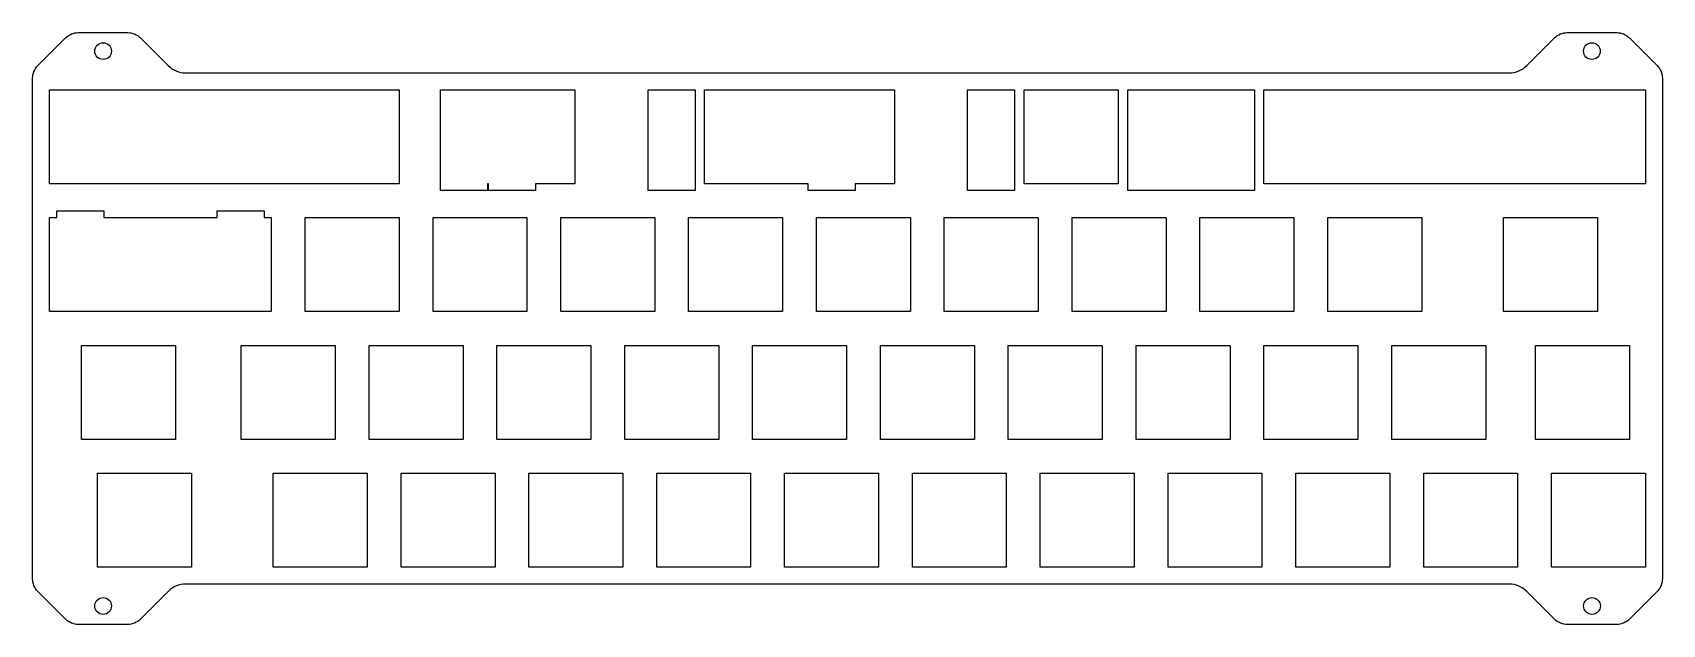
# Model space of a CAD drawing. Header units: millimetres. Extents: x -233 to 10, y -16 to 73.
import ezdxf

# ---------------------------------------------------------------- set-up
doc = ezdxf.new("R2010")
doc.units = ezdxf.units.MM
doc.layers.get('0').update_dxf_attribs({"linetype": 'CONTINUOUS'})

msp = doc.modelspace()

# ---------------------------------------------------------------- linework, layer by layer
for p, q in [((-230.84, 64.15), (-178.74, 64.15)), ((-230.84, 50.15), (-230.84, 64.15)), ((-178.74, 64.15), (-178.74, 50.15)), ((-70.14, 64.15), (-51.27, 64.15)), ((-70.14, 49.15), (-70.14, 64.15)), ((-51.27, 64.15), (-51.27, 49.15)), ((-49.86, 64.15), (7, 64.15)), ((-49.86, 50.15), (-49.86, 64.15)), ((7, 64.15), (7, 50.15)), ((-178.74, 50.15), (-230.84, 50.15)), ((-51.27, 49.15), (-70.14, 49.15)), ((7, 50.15), (-49.86, 50.15))]:
    msp.add_line(p, q)
msp.add_lwpolyline([(-213.15, 67.75, 0.198912), (-210.55, 66.67), (-13.29, 66.67, 0.198912), (-10.69, 67.75), (-6.55, 71.89, -0.198912), (-4.66, 72.67), (2.71, 72.67, -0.198912), (4.6, 71.89), (8.74, 67.75, -0.198912), (9.52, 65.86), (9.52, -8.71, -0.198912), (8.74, -10.6), (4.6, -14.74, -0.198912), (2.71, -15.53), (-4.66, -15.53, -0.198912), (-6.55, -14.74), (-10.69, -10.6, 0.198912), (-13.29, -9.53), (-210.55, -9.53, 0.195722), (-213.11, -10.57, -0.00003), (-213.11, -10.57), (-217.29, -14.74, -0.198912), (-219.18, -15.53), (-226.55, -15.53, -0.198912), (-228.44, -14.74), (-232.58, -10.6, -0.198912), (-233.36, -8.71), (-233.36, 65.86, -0.198912), (-232.58, 67.75), (-228.44, 71.89, -0.198912), (-226.55, 72.67), (-219.18, 72.67, -0.198912), (-217.29, 71.89)], format="xyb", close=True)
for points in [[(-172.57, 64.15), (-152.54, 64.15), (-152.54, 50.15), (-158.42, 50.15), (-158.42, 49.15), (-165.42, 49.15), (-165.42, 50.15), (-165.57, 50.15), (-165.57, 49.15), (-172.57, 49.15)], [(-141.64, 64.15), (-134.64, 64.15), (-134.64, 49.15), (-141.64, 49.15)], [(-110.77, 49.15), (-117.77, 49.15), (-117.77, 50.15), (-133.21, 50.15), (-133.21, 64.15), (-104.92, 64.15), (-104.92, 50.15), (-110.77, 50.15)], [(-94.02, 64.15), (-87.02, 64.15), (-87.02, 49.15), (-94.02, 49.15)], [(-71.58, 50.15), (-85.58, 50.15), (-85.58, 64.15), (-71.58, 64.15)], [(-205.87, 45.1), (-205.87, 46.1), (-198.87, 46.1), (-198.87, 45.1), (-197.79, 45.1), (-197.79, 31.1), (-230.84, 31.1), (-230.84, 45.1), (-229.75, 45.1), (-229.75, 46.1), (-222.75, 46.1), (-222.75, 45.1)], [(-192.74, 45.1), (-178.74, 45.1), (-178.74, 31.1), (-192.74, 31.1)], [(-159.69, 31.1), (-173.69, 31.1), (-173.69, 45.1), (-159.69, 45.1)], [(-154.64, 31.1), (-154.64, 45.1), (-140.64, 45.1), (-140.64, 31.1)], [(-121.59, 31.1), (-135.59, 31.1), (-135.59, 45.1), (-121.59, 45.1)], [(-102.54, 31.1), (-116.54, 31.1), (-116.54, 45.1), (-102.54, 45.1)], [(-97.49, 45.1), (-83.49, 45.1), (-83.49, 31.1), (-97.49, 31.1)], [(-64.44, 31.1), (-78.44, 31.1), (-78.44, 45.1), (-64.44, 45.1)], [(-59.39, 45.1), (-45.39, 45.1), (-45.39, 31.1), (-59.39, 31.1)], [(-40.34, 45.1), (-26.34, 45.1), (-26.34, 31.1), (-40.34, 31.1)], [(-0.14, 45.1), (-0.14, 31.1), (-14.14, 31.1), (-14.14, 45.1)], [(-212.07, 26.05), (-212.07, 12.05), (-226.08, 12.05), (-226.08, 26.05)], [(-202.26, 26.05), (-188.26, 26.05), (-188.26, 12.05), (-202.26, 12.05)], [(-169.21, 26.05), (-169.21, 12.05), (-183.21, 12.05), (-183.21, 26.05)], [(-150.16, 12.05), (-164.16, 12.05), (-164.16, 26.05), (-150.16, 26.05)], [(-131.11, 12.05), (-145.11, 12.05), (-145.11, 26.05), (-131.11, 26.05)], [(-112.06, 12.05), (-126.06, 12.05), (-126.06, 26.05), (-112.06, 26.05)], [(-107.01, 26.05), (-93.01, 26.05), (-93.01, 12.05), (-107.01, 12.05)], [(-87.96, 12.05), (-87.96, 26.05), (-73.96, 26.05), (-73.96, 12.05)], [(-68.91, 26.05), (-54.91, 26.05), (-54.91, 12.05), (-68.91, 12.05)], [(-35.86, 12.05), (-49.86, 12.05), (-49.86, 26.05), (-35.86, 26.05)], [(-16.81, 12.05), (-30.81, 12.05), (-30.81, 26.05), (-16.81, 26.05)], [(-9.38, 12.05), (-9.38, 26.05), (4.62, 26.05), (4.62, 12.05)], [(-223.69, -7), (-223.69, 7), (-209.69, 7), (-209.69, -7)], [(-197.5, 7), (-183.5, 7), (-183.5, -7), (-197.5, -7)], [(-164.45, -7), (-178.45, -7), (-178.45, 7), (-164.45, 7)], [(-145.4, 7), (-145.4, -7), (-159.4, -7), (-159.4, 7)], [(-126.35, 7), (-126.35, -7), (-140.35, -7), (-140.35, 7)], [(-121.3, -7), (-121.3, 7), (-107.3, 7), (-107.3, -7)], [(-102.25, 7), (-88.25, 7), (-88.25, -7), (-102.25, -7)], [(-69.2, -7), (-83.2, -7), (-83.2, 7), (-69.2, 7)], [(-50.15, 7), (-50.15, -7), (-64.15, -7), (-64.15, 7)], [(-45.1, 7), (-31.1, 7), (-31.1, -7), (-45.1, -7)], [(-12.05, -7), (-26.05, -7), (-26.05, 7), (-12.05, 7)], [(-7, 7), (7, 7), (7, -7), (-7, -7)]]:
    msp.add_lwpolyline(points, close=True)
for centre in [(-222.86, 69.92), (-0.98, 69.92), (-222.86, -12.78), (-0.97, -12.78)]:
    msp.add_circle(centre, 1.25)

doc.saveas('drawing.dxf')
